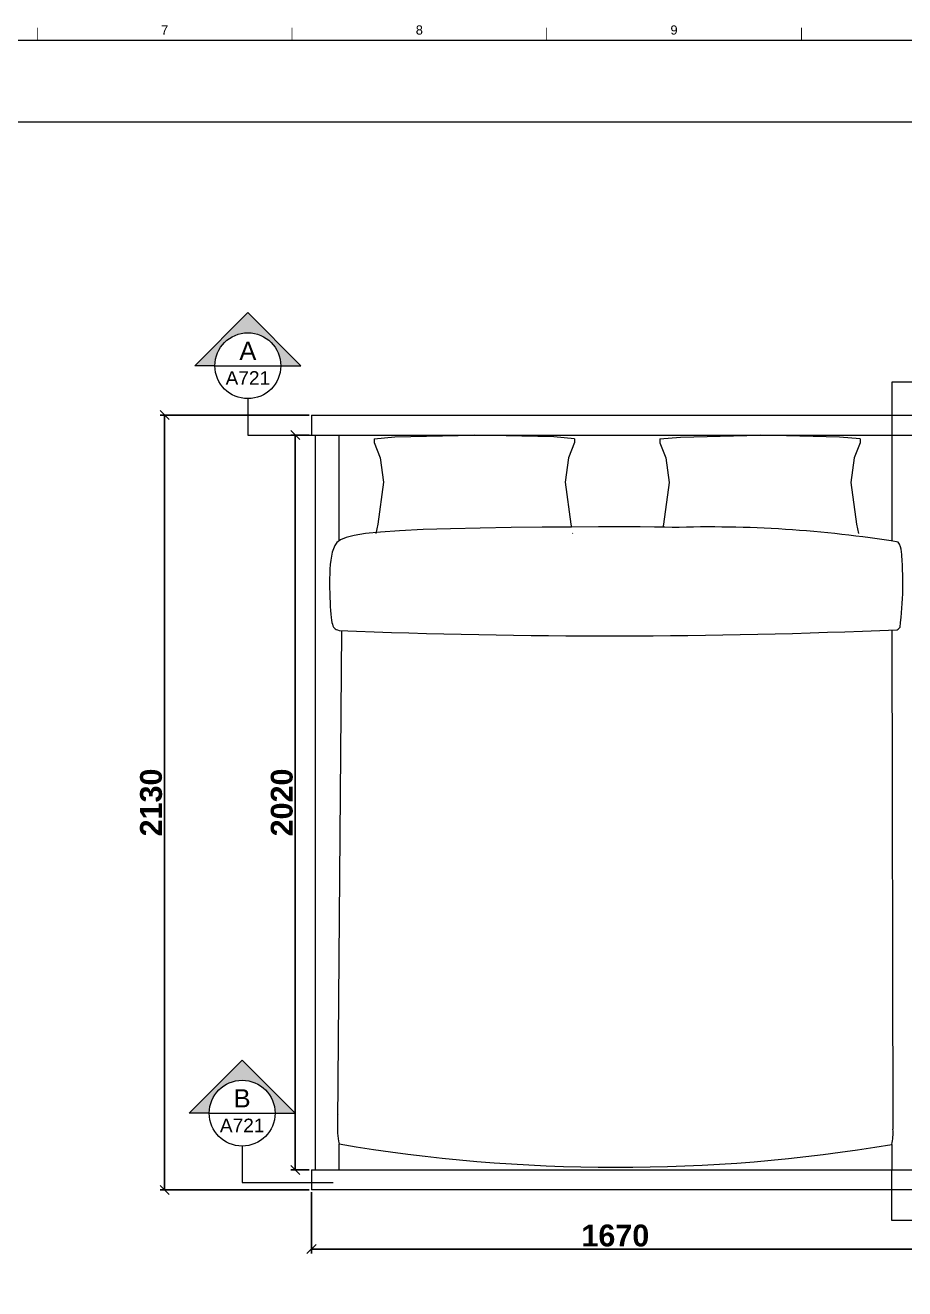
# Paper-space layout 'A720' of a CAD drawing. Header units: centimetres, sheet in millimetres. Extents: x 20 to 854, y 3 to 570.
# Drawn here: x 449.4 to 691.1, y 222.7 to 570 of the extents above; entities that cross this region are included whole.
import ezdxf
from ezdxf.enums import TextEntityAlignment as Align

# ---------------------------------------------------------------- set-up
doc = ezdxf.new("R2010")
doc.units = ezdxf.units.CM
for name, color, linetype, lineweight in [('A-ANNO-DIMS', 1, 'Continuous', 18), ('A-ANNO-SYMB', 3, 'Continuous', 18), ('A-ELEV-MBE', 8, 'Continuous', 18), ('G-ANNO-NPLT', 2, 'Continuous', 18), ('G-ANNO-TEXT', 3, 'Continuous', 18), ('G-ANNO-TTLB', 3, 'Continuous', 18)]:
    doc.layers.add(name, color=color, linetype=linetype, lineweight=lineweight)
doc.styles.add('ARIAL', font='arial.ttf')
doc.styles.add('ARIAL-BOLD', font='arialbd.ttf')
doc.dimstyles.new('ISO-25', dxfattribs={"dimtxt": 6, "dimasz": 2.5, "dimexe": 1.25, "dimexo": 0.625, "dimtad": 1, "dimlfac": 10, "dimtxsty": 'ARIAL-BOLD', "dimblk": 'OBLIQUE', "dimcen": 2.5, "dimclrt": 256, "dimadec": 0, "dimazin": 0, "dimtfac": 1, "dimtmove": 0, "dimatfit": 3, "dimfxl": 1, "dimarcsym": 0})

# ---------------------------------------------------------------- blocks, each defined once
blk = doc.blocks.new('SYMBOL')
at = {"layer": 'A-ANNO-SYMB', "linetype": 'Continuous', "lineweight": 20}
h = blk.add_hatch(color=256, dxfattribs=at)
h.dxf.hatch_style = 1
h.paths.add_polyline_path([(11.2063, 4.9481), (11.316, 4.9481, -1), (11.678, 4.9481), (11.7877, 4.9481), (11.497, 5.2405)])
at = {"linetype": 'Continuous', "lineweight": 20}
blk.add_line((11.316, 4.9481), (11.678, 4.9481), dxfattribs=at)
at = {"layer": 'A-ANNO-SYMB', "linetype": 'Continuous', "lineweight": 20}
for p, q in [((11.2063, 4.9481), (11.497, 5.2405)), ((11.7877, 4.9481), (11.497, 5.2405)), ((11.316, 4.9481), (11.2063, 4.9481)), ((11.678, 4.9481), (11.7877, 4.9481))]:
    blk.add_line(p, q, dxfattribs=at)
blk.add_circle((11.497, 4.9481), 0.181, dxfattribs=at)
for tag, p in [('TAVOLA', (11.497, 5.08)), ('SEZIONE', (11.497, 4.9181))]:
    blk.add_attdef(tag, text='', height=0.1, dxfattribs=at).set_placement(p, align=Align.TOP_CENTER)
blk = doc.blocks.new('_Oblique')
at = {"color": 0, "linetype": 'ByBlock', "lineweight": -2}
blk.add_line((-0.5, -0.5), (0.5, 0.5), dxfattribs=at)
blk = doc.blocks.new('*D42')
at = {"layer": 'A-ANNO-DIMS', "color": 0, "lineweight": -2, "transparency": 16777216}
for p, q in [((527.45, 462.9), (486.44, 462.9)), ((487.69, 462.9), (487.69, 249.9)), ((527.45, 249.9), (486.44, 249.9))]:
    blk.add_line(p, q, dxfattribs=at)
at = {"layer": 'Defpoints', "color": 0, "transparency": 16777216}
for p in [(528.08, 462.9), (487.69, 249.9), (528.08, 249.9)]:
    blk.add_point(p, dxfattribs=at)
at = {"layer": 'A-ANNO-DIMS', "color": 0, "lineweight": -2, "transparency": 16777216, "xscale": 2.5, "yscale": 2.5, "zscale": 2.5}
for p, rotation in [((487.69, 462.9), 90), ((487.69, 249.9), 270)]:
    blk.add_blockref('_Oblique', p, dxfattribs=dict(at, rotation=rotation))
at = {"layer": 'A-ANNO-DIMS', "transparency": 16777216, "insert": (484, 356.4), "char_height": 6, "attachment_point": 5, "rotation": 90, "style": 'ARIAL-BOLD'}
blk.add_mtext('2130', dxfattribs=at)
blk = doc.blocks.new('*D43')
at = {"layer": 'A-ANNO-DIMS', "color": 0, "lineweight": -2, "transparency": 16777216}
for p, q in [((527.45, 457.4), (522.37, 457.4)), ((523.62, 457.4), (523.62, 255.4)), ((527.45, 255.4), (522.37, 255.4))]:
    blk.add_line(p, q, dxfattribs=at)
at = {"layer": 'Defpoints', "color": 0, "transparency": 16777216}
for p in [(528.08, 457.4), (523.62, 255.4), (528.08, 255.4)]:
    blk.add_point(p, dxfattribs=at)
at = {"layer": 'A-ANNO-DIMS', "color": 0, "lineweight": -2, "transparency": 16777216, "xscale": 2.5, "yscale": 2.5, "zscale": 2.5}
for p, rotation in [((523.62, 457.4), 90), ((523.62, 255.4), 270)]:
    blk.add_blockref('_Oblique', p, dxfattribs=dict(at, rotation=rotation))
at = {"layer": 'A-ANNO-DIMS', "transparency": 16777216, "insert": (519.93, 356.4), "char_height": 6, "attachment_point": 5, "rotation": 90, "style": 'ARIAL-BOLD'}
blk.add_mtext('2020', dxfattribs=at)
blk = doc.blocks.new('*D44')
at = {"layer": 'A-ANNO-DIMS', "color": 0, "lineweight": -2, "transparency": 16777216}
for p, q in [((528.08, 249.27), (528.08, 232.39)), ((695.08, 249.27), (695.08, 232.39)), ((528.08, 233.64), (695.08, 233.64))]:
    blk.add_line(p, q, dxfattribs=at)
at = {"layer": 'Defpoints', "color": 0, "transparency": 16777216}
for p in [(528.08, 249.9), (695.08, 249.9), (695.08, 233.64)]:
    blk.add_point(p, dxfattribs=at)
at = {"layer": 'A-ANNO-DIMS', "color": 0, "lineweight": -2, "transparency": 16777216, "xscale": 2.5, "yscale": 2.5, "zscale": 2.5, "rotation": 180}
blk.add_blockref('_Oblique', (528.08, 233.64), dxfattribs=at)
at = {"layer": 'A-ANNO-DIMS', "color": 0, "lineweight": -2, "transparency": 16777216, "xscale": 2.5, "yscale": 2.5, "zscale": 2.5}
blk.add_blockref('_Oblique', (695.08, 233.64), dxfattribs=at)
at = {"layer": 'A-ANNO-DIMS', "transparency": 16777216, "insert": (611.58, 237.33), "char_height": 6, "attachment_point": 5, "style": 'ARIAL-BOLD'}
blk.add_mtext('1670', dxfattribs=at)

psp = doc.layouts.new('A720')

# ---------------------------------------------------------------- linework, layer by layer
at = {"layer": 'A-ANNO-SYMB'}
for p, q in [((697.5799, 471.9344), (687.5799, 471.9344)), ((687.5799, 471.9344), (687.5799, 457.3973)), ((510.5799, 467.3973), (510.5799, 457.3973)), ((510.5799, 457.3973), (535.5799, 457.3973)), ((509.0091, 261.9395), (509.0091, 251.9395)), ((687.5799, 241.5346), (687.5799, 255.3973)), ((509.0091, 251.9395), (534.0091, 251.9395)), ((697.5799, 241.5346), (687.5799, 241.5346))]:
    psp.add_line(p, q, dxfattribs=at)
at = {"layer": 'A-ELEV-MBE'}
for p, q in [((528.0799, 462.8973), (695.0799, 462.8973)), ((528.0799, 462.8973), (528.0799, 457.3973)), ((528.0799, 457.3973), (529.0799, 457.3973)), ((529.0799, 457.3973), (529.0799, 255.3973)), ((529.0799, 457.3973), (695.0799, 457.3973)), ((535.5799, 457.3973), (535.5799, 428.2471)), ((687.5799, 457.3973), (687.5799, 428.2501)), ((546.9919, 430.742), (542.893, 430.3153)), ((552.2643, 431.1006), (546.9919, 430.742)), ((558.786, 431.3946), (552.2643, 431.1006)), ((566.3016, 431.6296), (558.786, 431.3946)), ((574.473, 431.8116), (566.3016, 431.6296)), ((582.9624, 431.9468), (574.473, 431.8116)), ((591.4316, 432.0413), (582.9624, 431.9468)), ((599.5426, 432.1013), (591.4316, 432.0413)), ((606.9573, 432.1327), (599.5426, 432.1013)), ((613.3379, 432.1419), (606.9573, 432.1327)), ((618.4312, 432.1331), (613.3379, 432.1419)), ((622.3248, 432.104), (618.4312, 432.1331)), ((625.1911, 432.0506), (622.3248, 432.104)), ((627.2027, 431.9688), (625.1911, 432.0506)), ((535.0664, 427.8684), (534.4602, 427.0569)), ((536.0545, 428.597), (535.0664, 427.8684)), ((537.5827, 429.2457), (536.0545, 428.597)), ((539.8094, 429.8175), (537.5827, 429.2457)), ((542.893, 430.3153), (539.8094, 429.8175)), ((533.5516, 424.1132), (533.371, 422.9817)), ((533.785, 425.1758), (533.5516, 424.1132)), ((534.0774, 426.1597), (533.785, 425.1758)), ((534.4602, 427.0569), (534.0774, 426.1597)), ((533.1436, 420.5521), (533.0844, 419.2737)), ((533.2371, 421.7914), (533.1436, 420.5521)), ((533.371, 422.9817), (533.2371, 421.7914)), ((533.0534, 417.9664), (533.0444, 416.6399)), ((533.0844, 419.2737), (533.0534, 417.9664)), ((533.0444, 416.6399), (533.0522, 415.3058)), ((533.0522, 415.3058), (533.0749, 413.9809)), ((533.0749, 413.9809), (533.1116, 412.6839)), ((533.1116, 412.6839), (533.1613, 411.4331)), ((533.1613, 411.4331), (533.2231, 410.2471)), ((533.2231, 410.2471), (533.2961, 409.1444)), ((533.2961, 409.1444), (533.3792, 408.1434)), ((533.3792, 408.1434), (533.4715, 407.2627)), ((533.4715, 407.2627), (533.5731, 406.5152)), ((533.5731, 406.5152), (533.6874, 405.8921)), ((533.6874, 405.8921), (533.8189, 405.3791)), ((533.8189, 405.3791), (533.972, 404.9618)), ((533.972, 404.9618), (534.1512, 404.6261)), ((534.1512, 404.6261), (534.361, 404.3575)), ((534.361, 404.3575), (534.6057, 404.1418)), ((534.6057, 404.1418), (534.8899, 403.9646)), ((534.8899, 403.9646), (535.2298, 403.8144)), ((535.2298, 403.8144), (535.6885, 403.6906)), ((536.3409, 403.5951), (535.2443, 268.5008)), ((535.6885, 403.6906), (536.3409, 403.5951)), ((687.5799, 403.836), (687.8822, 266.5751)), ((535.5799, 262.533), (535.5799, 255.3973)), ((687.5799, 262.3867), (687.5799, 255.3973)), ((528.0799, 255.3973), (695.0799, 255.3973)), ((528.0799, 255.3973), (528.0799, 249.8973)), ((695.0799, 249.8973), (528.0799, 249.8973))]:
    psp.add_line(p, q, dxfattribs=at)
for points in [[(545.2701, 456.3587), (550.9824, 456.878), (572.8247, 457.3973)], [(545.2957, 456.3587), (545.2701, 455.3201), (546.9048, 451.1462), (547.8666, 444.399), (546.3087, 432.9428), (545.7894, 430.3462)], [(600.3794, 456.3587), (594.6671, 456.878), (572.8247, 457.3973)], [(600.3538, 456.3587), (600.3794, 455.3201), (598.7447, 451.1462), (597.7829, 444.399), (599.3408, 432.9428), (599.5104, 432.0948)], [(623.793, 456.3142), (629.5054, 456.8335), (651.3477, 457.3528)], [(623.8187, 456.3142), (623.793, 455.2756), (625.4278, 451.1016), (626.3896, 444.3544), (624.8317, 432.8982), (624.6641, 432.0604)], [(678.9024, 456.3142), (673.1901, 456.8335), (651.3477, 457.3528)], [(678.8768, 456.3142), (678.9024, 455.2756), (677.2677, 451.1016), (676.3059, 444.3544), (677.8638, 432.8982), (678.3831, 430.3017)], [(599.8455, 430.4192), (599.8601, 430.3462)]]:
    psp.add_lwpolyline(points, dxfattribs=at)
for centre, radius, start, end in [((637.5229, 107.5231), 324.6098, 80.824577, 91.821876), ((686.1699, 425.4076), 4.0391, 357.960217, 39.547999), ((593.6102, 416.7457), 96.9968, 352.809321, 5.208639), ((609.886, 2228.9897), 1826.8065, 267.6722367, 272.4836111), ((688.3878, 405.446), 1.6819, 293.113472, 329.975721), ((555.1456, 266.8549), 19.9693, 175.27203, 192.499267), ((555.1456, 266.8549), 19.9693, 169.240983, 169.260586), ((674.4364, 265.4402), 13.4935, 346.920651, 4.824444), ((612.0499, 714.2921), 458.1739, 260.401111, 279.488523)]:
    psp.add_arc(centre, radius, start, end, dxfattribs=at)
at = {"layer": 'G-ANNO-NPLT'}
psp.add_lwpolyline([(28.0112, 543.5197), (733.1128, 543.5197), (733.1128, 60.8114), (28.0112, 60.8114)], close=True, dxfattribs=at)
at = {"layer": 'G-ANNO-TTLB'}
psp.add_line((804.6929, 565.8328), (24.3134, 565.8328), dxfattribs=at)
at = {"layer": 'G-ANNO-TTLB', "const_width": 0.252, "flags": 128}
for points in [[(452.7134, 569.3328), (452.7134, 565.8328)], [(522.7134, 569.3328), (522.7134, 565.8328)], [(592.7134, 569.3328), (592.7134, 565.8328)], [(662.7134, 569.3328), (662.7134, 565.8328)]]:
    psp.add_lwpolyline(points, dxfattribs=at)

# ---------------------------------------------------------------- block references
at = {"layer": 'A-ANNO-SYMB', "linetype": 'Continuous', "lineweight": 20}
ref = psp.add_blockref('SYMBOL', (-64.2705, 229.042), dxfattribs=dict(at, xscale=50, yscale=50, zscale=50))
ref.add_attrib('SEZIONE', 'A', dxfattribs={"layer": '0', "linetype": 'Continuous', "lineweight": 20, "height": 5, "style": 'ARIAL'}).set_placement((510.5799, 483.0414), align=Align.TOP_CENTER)
ref.add_attrib('TAVOLA', 'A721', dxfattribs={"layer": '0', "linetype": 'Continuous', "lineweight": 20, "height": 3.75, "style": 'ARIAL'}).set_placement((510.5799, 474.9482), align=Align.TOP_CENTER)
ref = psp.add_blockref('SYMBOL', (-65.8413, 23.5841), dxfattribs=dict(at, xscale=50, yscale=50, zscale=50))
ref.add_attrib('SEZIONE', 'B', dxfattribs={"layer": '0', "linetype": 'Continuous', "lineweight": 20, "height": 5, "style": 'ARIAL'}).set_placement((509.0091, 277.5835), align=Align.TOP_CENTER)
ref.add_attrib('TAVOLA', 'A721', dxfattribs={"layer": '0', "linetype": 'Continuous', "lineweight": 20, "height": 3.75, "style": 'ARIAL'}).set_placement((509.0091, 269.4904), align=Align.TOP_CENTER)

# ---------------------------------------------------------------- texts
at = {"layer": 'G-ANNO-TEXT', "style": 'ARIAL'}
for s, p in [('7', (487.7134, 568.7313)), ('8', (557.7134, 568.7313)), ('9', (627.7134, 568.7313))]:
    psp.add_text(s, height=2.52, dxfattribs=at).set_placement(p, align=Align.MIDDLE_CENTER)

# ---------------------------------------------------------------- dimensions: what is measured, and where the dimension line sits
at = {"layer": 'A-ANNO-DIMS'}
dim = psp.add_aligned_dim(p1=(528.0799, 462.8973), p2=(528.0799, 249.8973), distance=-40.3934, dimstyle='ISO-25', dxfattribs=at)
dim.commit()
dim.dimension.update_dxf_attribs({"geometry": '*D42', "text_midpoint": (483.9981, 356.3973)})
dim = psp.add_linear_dim(base=(523.6157, 255.3973), p1=(528.0799, 457.3973), p2=(528.0799, 255.3973), angle=90, dimstyle='ISO-25', dxfattribs=at)
dim.commit()
dim.dimension.update_dxf_attribs({"geometry": '*D43', "text_midpoint": (519.9273, 356.3973)})
dim = psp.add_linear_dim(base=(695.0799, 233.6404), p1=(528.0799, 249.8973), p2=(695.0799, 249.8973), dimstyle='ISO-25', dxfattribs=at)
dim.commit()
dim.dimension.update_dxf_attribs({"geometry": '*D44', "text_midpoint": (611.5799, 237.3289)})

doc.saveas('drawing.dxf')
